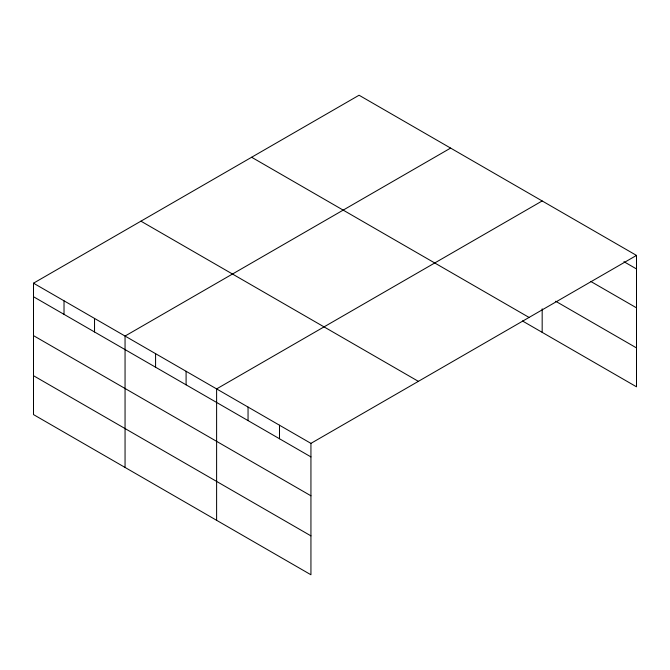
<?xml version="1.0" encoding="UTF-8"?>
<svg xmlns="http://www.w3.org/2000/svg" width="670" height="670" viewBox="0 0 670 670"><rect width="100%" height="100%" fill="white"/><g stroke="black" fill="none" stroke-linecap="round" stroke-linejoin="round"><path stroke-width="1" d="M636.5 255.412L359.061 95.232L33.5 283.192L33.5 414.588L310.939 574.768L310.939 443.373L636.5 255.412L636.5 386.808L522.424 320.947M450.617 148.087L125.055 336.055L125.055 467.451M542.172 200.95L216.611 388.91L216.611 520.305M623.921 261.685L636.5 268.946M590.68 281.392L636.5 307.84M555.648 301.232L636.5 347.914M251.627 157.257L529.066 317.438M140.935 221.167L418.373 381.347M33.5 283.192L310.939 443.373M33.5 296.735L310.939 456.906M33.5 335.628L310.939 495.8M33.5 375.703L310.939 535.874M542.172 308.803L542.172 332.345M279.491 425.216L279.491 438.758M248.051 407.067L248.051 420.601M186.093 371.289L186.093 384.831M155.574 353.676L155.574 367.21M94.537 318.434L94.537 331.977M64.019 300.813L64.019 314.356"/></g></svg>
